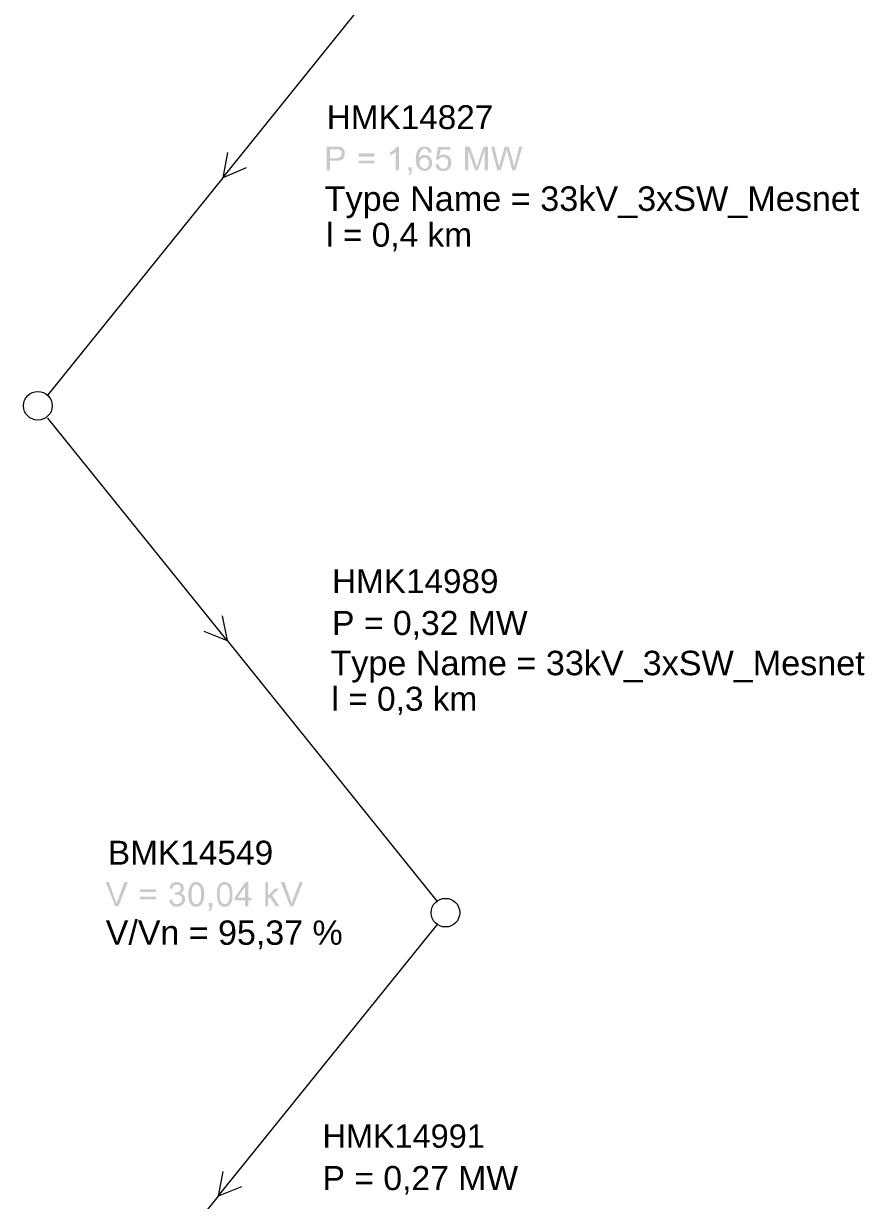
# Model space of a CAD drawing. Header units: millimetres. Extents: x 5 to 459, y 10 to 307.
# Drawn here: x 377.67 to 403.92, y 83.52 to 120.25 of the extents above; entities that cross this region are included whole.
import ezdxf

# ---------------------------------------------------------------- set-up
doc = ezdxf.new("R2010")
doc.units = ezdxf.units.MM
doc.header["$MEASUREMENT"] = 0
doc.layers.get('0').update_dxf_attribs({"linetype": 'CONTINUOUS'})
doc.styles.add('Arial$001', font='arial.ttf', dxfattribs={"height": 0.8937})

msp = doc.modelspace()

# ---------------------------------------------------------------- hatches: boundary and pattern name
h = msp.add_hatch(color=5)
h.paths.add_polyline_path([(387.133, 115.664), (387.133, 116.408), (387.414, 116.408), (387.414, 116.408), (387.42, 116.408), (387.426, 116.408), (387.432, 116.408), (387.437, 116.408), (387.443, 116.408), (387.448, 116.408), (387.454, 116.408), (387.459, 116.408), (387.464, 116.408), (387.469, 116.408), (387.473, 116.408), (387.478, 116.408), (387.483, 116.408), (387.487, 116.408), (387.492, 116.408), (387.496, 116.408), (387.5, 116.408), (387.505, 116.408), (387.509, 116.408), (387.513, 116.408), (387.517, 116.408), (387.521, 116.408), (387.526, 116.408), (387.53, 116.408), (387.53, 116.408), (387.534, 116.406), (387.538, 116.405), (387.542, 116.403), (387.546, 116.401), (387.55, 116.4), (387.554, 116.399), (387.558, 116.397), (387.562, 116.396), (387.566, 116.395), (387.57, 116.394), (387.574, 116.393), (387.577, 116.392), (387.581, 116.391), (387.584, 116.39), (387.588, 116.389), (387.591, 116.387), (387.594, 116.386), (387.597, 116.385), (387.6, 116.384), (387.603, 116.382), (387.606, 116.381), (387.608, 116.379), (387.61, 116.377), (387.613, 116.375), (387.617, 116.371), (387.62, 116.367), (387.624, 116.364), (387.628, 116.36), (387.631, 116.356), (387.634, 116.353), (387.638, 116.35), (387.641, 116.346), (387.644, 116.343), (387.646, 116.34), (387.649, 116.337), (387.652, 116.334), (387.654, 116.331), (387.657, 116.328), (387.659, 116.325), (387.662, 116.321), (387.664, 116.318), (387.666, 116.315), (387.668, 116.311), (387.67, 116.308), (387.672, 116.304), (387.675, 116.3), (387.677, 116.297), (387.679, 116.293), (387.681, 116.288), (387.682, 116.284), (387.684, 116.28), (387.686, 116.276), (387.687, 116.272), (387.688, 116.268), (387.689, 116.264), (387.69, 116.259), (387.691, 116.255), (387.692, 116.251), (387.693, 116.247), (387.693, 116.243), (387.694, 116.239), (387.694, 116.235), (387.694, 116.23), (387.695, 116.226), (387.695, 116.222), (387.695, 116.218), (387.695, 116.214), (387.695, 116.21), (387.695, 116.206), (387.695, 116.202), (387.695, 116.197), (387.695, 116.193), (387.695, 116.185), (387.695, 116.177), (387.694, 116.169), (387.694, 116.161), (387.693, 116.154), (387.692, 116.146), (387.691, 116.139), (387.69, 116.132), (387.688, 116.125), (387.687, 116.118), (387.685, 116.111), (387.683, 116.104), (387.681, 116.098), (387.678, 116.091), (387.676, 116.085), (387.673, 116.078), (387.67, 116.072), (387.667, 116.065), (387.664, 116.059), (387.661, 116.053), (387.657, 116.046), (387.654, 116.04), (387.65, 116.034), (387.646, 116.028), (387.639, 116.022), (387.633, 116.016), (387.626, 116.011), (387.619, 116.006), (387.612, 116.001), (387.605, 115.997), (387.597, 115.992), (387.589, 115.989), (387.581, 115.985), (387.573, 115.982), (387.564, 115.979), (387.555, 115.976), (387.545, 115.974), (387.535, 115.971), (387.525, 115.969), (387.514, 115.968), (387.503, 115.966), (387.492, 115.965), (387.48, 115.964), (387.468, 115.963), (387.455, 115.962), (387.442, 115.962), (387.428, 115.962), (387.414, 115.962), (387.414, 115.962), (387.232, 115.962), (387.232, 115.664), (387.133, 115.664), (387.232, 115.664)])
h.paths.add_polyline_path([(387.232, 116.044), (387.414, 116.044), (387.414, 116.044), (387.422, 116.044), (387.43, 116.045), (387.438, 116.045), (387.446, 116.046), (387.453, 116.047), (387.46, 116.047), (387.468, 116.049), (387.475, 116.05), (387.481, 116.051), (387.488, 116.053), (387.495, 116.055), (387.501, 116.057), (387.507, 116.059), (387.513, 116.061), (387.519, 116.064), (387.524, 116.066), (387.53, 116.069), (387.535, 116.072), (387.54, 116.075), (387.545, 116.079), (387.55, 116.082), (387.554, 116.086), (387.559, 116.09), (387.563, 116.094), (387.563, 116.094), (387.565, 116.096), (387.567, 116.098), (387.569, 116.101), (387.571, 116.104), (387.573, 116.106), (387.575, 116.109), (387.577, 116.113), (387.579, 116.116), (387.581, 116.12), (387.582, 116.123), (387.584, 116.127), (387.586, 116.131), (387.587, 116.135), (387.589, 116.14), (387.59, 116.144), (387.591, 116.149), (387.592, 116.154), (387.593, 116.159), (387.594, 116.164), (387.595, 116.17), (387.595, 116.175), (387.596, 116.181), (387.596, 116.187), (387.596, 116.193), (387.596, 116.197), (387.596, 116.201), (387.596, 116.205), (387.596, 116.209), (387.596, 116.212), (387.596, 116.215), (387.596, 116.219), (387.595, 116.222), (387.595, 116.225), (387.595, 116.228), (387.594, 116.232), (387.594, 116.235), (387.593, 116.238), (387.593, 116.241), (387.592, 116.244), (387.591, 116.247), (387.59, 116.25), (387.589, 116.254), (387.588, 116.257), (387.586, 116.261), (387.585, 116.264), (387.583, 116.268), (387.581, 116.272), (387.579, 116.276), (387.577, 116.278), (387.575, 116.28), (387.573, 116.282), (387.571, 116.284), (387.569, 116.286), (387.567, 116.288), (387.565, 116.29), (387.562, 116.292), (387.56, 116.294), (387.558, 116.295), (387.555, 116.297), (387.553, 116.299), (387.55, 116.3), (387.547, 116.302), (387.544, 116.303), (387.541, 116.304), (387.538, 116.305), (387.535, 116.306), (387.532, 116.307), (387.528, 116.308), (387.525, 116.308), (387.521, 116.309), (387.517, 116.309), (387.513, 116.309), (387.511, 116.311), (387.509, 116.313), (387.506, 116.315), (387.504, 116.316), (387.501, 116.317), (387.498, 116.319), (387.495, 116.32), (387.491, 116.321), (387.488, 116.322), (387.484, 116.322), (387.48, 116.323), (387.476, 116.324), (387.472, 116.324), (387.467, 116.324), (387.463, 116.325), (387.458, 116.325), (387.453, 116.325), (387.448, 116.325), (387.443, 116.325), (387.437, 116.326), (387.432, 116.326), (387.426, 116.326), (387.42, 116.326), (387.414, 116.326), (387.232, 116.326), (387.232, 116.044), (387.232, 116.326)])
h.paths.add_polyline_path([(388.622, 116.094), (388.125, 116.094), (388.125, 116.193), (388.622, 116.193), (388.622, 116.094), (388.622, 116.193)])
h.paths.add_polyline_path([(388.622, 115.879), (388.125, 115.879), (388.125, 115.962), (388.622, 115.962), (388.622, 115.879), (388.622, 115.962)])
h.paths.add_polyline_path([(389.383, 115.664), (389.284, 115.664), (389.284, 116.243), (389.284, 116.243), (389.281, 116.241), (389.279, 116.239), (389.277, 116.237), (389.274, 116.235), (389.271, 116.232), (389.268, 116.23), (389.265, 116.228), (389.262, 116.226), (389.259, 116.223), (389.255, 116.221), (389.252, 116.219), (389.248, 116.216), (389.245, 116.213), (389.241, 116.211), (389.237, 116.208), (389.233, 116.205), (389.229, 116.202), (389.225, 116.199), (389.221, 116.195), (389.217, 116.192), (389.213, 116.188), (389.209, 116.185), (389.205, 116.181), (389.201, 116.177), (389.201, 116.177), (389.197, 116.175), (389.193, 116.173), (389.188, 116.171), (389.184, 116.168), (389.18, 116.166), (389.176, 116.164), (389.172, 116.162), (389.168, 116.16), (389.164, 116.158), (389.159, 116.156), (389.155, 116.154), (389.151, 116.152), (389.147, 116.15), (389.143, 116.148), (389.139, 116.146), (389.135, 116.144), (389.13, 116.142), (389.126, 116.139), (389.122, 116.137), (389.118, 116.135), (389.114, 116.133), (389.11, 116.131), (389.106, 116.129), (389.102, 116.127), (389.102, 116.226), (389.102, 116.226), (389.108, 116.228), (389.114, 116.231), (389.12, 116.233), (389.126, 116.236), (389.132, 116.239), (389.138, 116.242), (389.145, 116.245), (389.151, 116.248), (389.156, 116.251), (389.162, 116.254), (389.168, 116.258), (389.174, 116.261), (389.18, 116.265), (389.185, 116.269), (389.191, 116.273), (389.196, 116.277), (389.201, 116.281), (389.206, 116.285), (389.211, 116.289), (389.216, 116.293), (389.221, 116.297), (389.225, 116.301), (389.23, 116.305), (389.234, 116.309), (389.234, 116.309), (389.24, 116.313), (389.246, 116.317), (389.251, 116.321), (389.256, 116.326), (389.261, 116.33), (389.265, 116.334), (389.27, 116.338), (389.274, 116.342), (389.278, 116.346), (389.281, 116.35), (389.284, 116.355), (389.288, 116.359), (389.291, 116.363), (389.294, 116.367), (389.296, 116.371), (389.299, 116.375), (389.301, 116.379), (389.304, 116.384), (389.306, 116.388), (389.308, 116.392), (389.31, 116.396), (389.312, 116.4), (389.315, 116.404), (389.317, 116.408), (389.383, 116.408), (389.383, 115.664), (389.383, 116.408)])
h.paths.add_polyline_path([(389.681, 115.664), (389.681, 115.763), (389.78, 115.763), (389.78, 115.664), (389.78, 115.664), (389.78, 115.658), (389.78, 115.652), (389.78, 115.646), (389.78, 115.64), (389.78, 115.635), (389.78, 115.63), (389.779, 115.625), (389.779, 115.62), (389.779, 115.615), (389.779, 115.61), (389.778, 115.606), (389.778, 115.602), (389.777, 115.598), (389.777, 115.594), (389.776, 115.59), (389.775, 115.587), (389.774, 115.583), (389.773, 115.58), (389.772, 115.577), (389.77, 115.574), (389.769, 115.572), (389.767, 115.569), (389.765, 115.567), (389.763, 115.565), (389.763, 115.565), (389.761, 115.561), (389.759, 115.557), (389.757, 115.553), (389.755, 115.549), (389.753, 115.546), (389.751, 115.543), (389.748, 115.54), (389.746, 115.537), (389.744, 115.534), (389.741, 115.532), (389.739, 115.529), (389.736, 115.527), (389.734, 115.525), (389.731, 115.524), (389.728, 115.522), (389.725, 115.52), (389.722, 115.519), (389.719, 115.518), (389.716, 115.517), (389.712, 115.516), (389.709, 115.516), (389.705, 115.515), (389.701, 115.515), (389.697, 115.515), (389.681, 115.548), (389.681, 115.548), (389.683, 115.548), (389.685, 115.548), (389.687, 115.549), (389.689, 115.549), (389.691, 115.55), (389.693, 115.551), (389.695, 115.552), (389.697, 115.553), (389.698, 115.554), (389.7, 115.555), (389.702, 115.557), (389.703, 115.558), (389.705, 115.56), (389.706, 115.562), (389.708, 115.563), (389.709, 115.565), (389.71, 115.567), (389.711, 115.569), (389.712, 115.571), (389.712, 115.573), (389.713, 115.575), (389.713, 115.577), (389.714, 115.579), (389.714, 115.581), (389.714, 115.581), (389.716, 115.583), (389.717, 115.586), (389.719, 115.588), (389.721, 115.591), (389.722, 115.593), (389.723, 115.596), (389.724, 115.599), (389.725, 115.603), (389.726, 115.606), (389.727, 115.609), (389.728, 115.613), (389.728, 115.616), (389.729, 115.62), (389.729, 115.624), (389.729, 115.627), (389.73, 115.631), (389.73, 115.635), (389.73, 115.639), (389.73, 115.643), (389.73, 115.647), (389.73, 115.651), (389.73, 115.656), (389.73, 115.66), (389.73, 115.664), (389.681, 115.664), (389.73, 115.664)])
edge = h.paths.add_edge_path()
edge.add_line((390.409, 116.226), (390.309, 116.21))
edge.add_spline(control_points=[(390.309, 116.21), (390.309, 116.259), (390.293, 116.276), (390.276, 116.293), (390.276, 116.293), (390.26, 116.326), (390.227, 116.342), (390.177, 116.342), (390.177, 116.342), (390.16, 116.342), (390.127, 116.326), (390.111, 116.309), (390.111, 116.309), (390.078, 116.293), (390.061, 116.259), (390.045, 116.226), (390.045, 116.226), (390.028, 116.177), (390.011, 116.127), (390.011, 116.044), (390.011, 116.044), (390.028, 116.077), (390.061, 116.111), (390.094, 116.127), (390.094, 116.127), (390.127, 116.144), (390.16, 116.144), (390.193, 116.144), (390.193, 116.144), (390.26, 116.144), (390.309, 116.127), (390.359, 116.077), (390.359, 116.077), (390.392, 116.028), (390.425, 115.978), (390.425, 115.895), (390.425, 115.895), (390.425, 115.846), (390.409, 115.813), (390.392, 115.763), (390.392, 115.763), (390.359, 115.73), (390.342, 115.697), (390.309, 115.68), (390.309, 115.68), (390.26, 115.647), (390.227, 115.647), (390.177, 115.647), (390.177, 115.647), (390.111, 115.647), (390.045, 115.68), (389.995, 115.73), (389.995, 115.73), (389.945, 115.78), (389.912, 115.879), (389.912, 116.011), (389.912, 116.011), (389.912, 116.16), (389.945, 116.259), (389.995, 116.326), (389.995, 116.326), (390.045, 116.392), (390.111, 116.408), (390.193, 116.408), (390.193, 116.408), (390.243, 116.408), (390.293, 116.392), (390.342, 116.359), (390.342, 116.359), (390.375, 116.326), (390.392, 116.276), (390.409, 116.226)], knot_values=[0, 0, 0, 0, 0.013889, 0.013889, 0.013889, 0.013889, 0.027778, 0.027778, 0.027778, 0.027778, 0.041667, 0.041667, 0.041667, 0.041667, 0.055556, 0.055556, 0.055556, 0.055556, 0.069444, 0.069444, 0.069444, 0.069444, 0.083333, 0.083333, 0.083333, 0.083333, 0.097222, 0.097222, 0.097222, 0.097222, 0.111111, 0.111111, 0.111111, 0.111111, 0.125, 0.125, 0.125, 0.125, 0.138889, 0.138889, 0.138889, 0.138889, 0.152778, 0.152778, 0.152778, 0.152778, 0.166667, 0.166667, 0.166667, 0.166667, 0.180556, 0.180556, 0.180556, 0.180556, 0.194444, 0.194444, 0.194444, 0.194444, 0.208333, 0.208333, 0.208333, 0.208333, 0.222222, 0.222222, 0.222222, 0.222222, 0.236111, 0.236111, 0.236111, 0.236111, 1, 1, 1, 1], degree=3, periodic=0)
edge = h.paths.add_edge_path()
edge.add_spline(control_points=[(390.028, 115.895), (390.028, 115.862), (390.028, 115.846), (390.045, 115.813), (390.045, 115.813), (390.061, 115.78), (390.078, 115.763), (390.111, 115.747), (390.111, 115.747), (390.127, 115.73), (390.16, 115.713), (390.177, 115.713), (390.177, 115.713), (390.227, 115.713), (390.26, 115.73), (390.276, 115.763), (390.276, 115.763), (390.309, 115.796), (390.326, 115.846), (390.326, 115.895), (390.326, 115.895), (390.326, 115.945), (390.309, 115.995), (390.276, 116.011), (390.276, 116.011), (390.26, 116.044), (390.227, 116.061), (390.177, 116.061), (390.177, 116.061), (390.127, 116.061), (390.094, 116.044), (390.078, 116.011), (390.078, 116.011), (390.045, 115.995), (390.028, 115.945), (390.028, 115.895)], knot_values=[0, 0, 0, 0, 0.027778, 0.027778, 0.027778, 0.027778, 0.055556, 0.055556, 0.055556, 0.055556, 0.083333, 0.083333, 0.083333, 0.083333, 0.111111, 0.111111, 0.111111, 0.111111, 0.138889, 0.138889, 0.138889, 0.138889, 0.166667, 0.166667, 0.166667, 0.166667, 0.194444, 0.194444, 0.194444, 0.194444, 0.222222, 0.222222, 0.222222, 0.222222, 1, 1, 1, 1], degree=3, periodic=0)
edge = h.paths.add_edge_path()
edge.add_line((390.524, 115.846), (390.624, 115.862))
edge.add_spline(control_points=[(390.624, 115.862), (390.624, 115.813), (390.64, 115.78), (390.673, 115.763), (390.673, 115.763), (390.69, 115.73), (390.723, 115.713), (390.773, 115.713), (390.773, 115.713), (390.806, 115.713), (390.855, 115.73), (390.872, 115.763), (390.872, 115.763), (390.905, 115.796), (390.921, 115.846), (390.921, 115.895), (390.921, 115.895), (390.921, 115.962), (390.905, 115.995), (390.888, 116.028), (390.888, 116.028), (390.855, 116.061), (390.806, 116.077), (390.756, 116.077), (390.756, 116.077), (390.739, 116.077), (390.706, 116.061), (390.69, 116.061), (390.69, 116.061), (390.657, 116.044), (390.64, 116.028), (390.624, 115.995)], knot_values=[0, 0, 0, 0, 0.03125, 0.03125, 0.03125, 0.03125, 0.0625, 0.0625, 0.0625, 0.0625, 0.09375, 0.09375, 0.09375, 0.09375, 0.125, 0.125, 0.125, 0.125, 0.15625, 0.15625, 0.15625, 0.15625, 0.1875, 0.1875, 0.1875, 0.1875, 0.21875, 0.21875, 0.21875, 0.21875, 1, 1, 1, 1], degree=3, periodic=0)
edge.add_line((390.624, 115.995), (390.541, 116.011))
edge.add_line((390.541, 116.011), (390.607, 116.392))
edge.add_line((390.607, 116.392), (390.988, 116.392))
edge.add_line((390.988, 116.392), (390.988, 116.309))
edge.add_line((390.988, 116.309), (390.69, 116.309))
edge.add_line((390.69, 116.309), (390.64, 116.111))
edge.add_spline(control_points=[(390.64, 116.111), (390.69, 116.144), (390.739, 116.16), (390.789, 116.16), (390.789, 116.16), (390.855, 116.16), (390.905, 116.127), (390.955, 116.094), (390.955, 116.094), (391.004, 116.044), (391.021, 115.978), (391.021, 115.912), (391.021, 115.912), (391.021, 115.846), (391.004, 115.78), (390.971, 115.73), (390.971, 115.73), (390.921, 115.68), (390.855, 115.647), (390.773, 115.647), (390.773, 115.647), (390.69, 115.647), (390.64, 115.664), (390.591, 115.697), (390.591, 115.697), (390.557, 115.747), (390.524, 115.796), (390.524, 115.846)], knot_values=[0, 0, 0, 0, 0.035714, 0.035714, 0.035714, 0.035714, 0.071429, 0.071429, 0.071429, 0.071429, 0.107143, 0.107143, 0.107143, 0.107143, 0.142857, 0.142857, 0.142857, 0.142857, 0.178571, 0.178571, 0.178571, 0.178571, 0.214286, 0.214286, 0.214286, 0.214286, 1, 1, 1, 1], degree=3, periodic=0)
h.paths.add_polyline_path([(391.451, 115.664), (391.451, 116.408), (391.6, 116.408), (391.782, 115.879), (391.782, 115.879), (391.784, 115.873), (391.786, 115.867), (391.787, 115.861), (391.789, 115.855), (391.79, 115.85), (391.792, 115.845), (391.793, 115.839), (391.794, 115.834), (391.795, 115.829), (391.796, 115.824), (391.797, 115.819), (391.798, 115.815), (391.799, 115.81), (391.8, 115.806), (391.801, 115.801), (391.803, 115.797), (391.804, 115.792), (391.805, 115.788), (391.806, 115.784), (391.808, 115.78), (391.809, 115.776), (391.811, 115.771), (391.813, 115.767), (391.815, 115.763), (391.815, 115.763), (391.815, 115.767), (391.815, 115.771), (391.816, 115.776), (391.816, 115.78), (391.817, 115.784), (391.818, 115.788), (391.819, 115.792), (391.82, 115.797), (391.821, 115.801), (391.822, 115.806), (391.824, 115.81), (391.825, 115.815), (391.827, 115.819), (391.828, 115.824), (391.83, 115.829), (391.832, 115.834), (391.834, 115.839), (391.836, 115.845), (391.838, 115.85), (391.84, 115.855), (391.842, 115.861), (391.844, 115.867), (391.846, 115.873), (391.848, 115.879), (392.03, 116.408), (392.162, 116.408), (392.162, 115.664), (392.063, 115.664), (392.063, 116.293), (391.848, 115.664), (391.765, 115.664), (391.55, 116.293), (391.55, 115.664), (391.451, 115.664), (391.55, 115.664)])
h.paths.add_polyline_path([(392.46, 115.664), (392.262, 116.408), (392.361, 116.408), (392.477, 115.912), (392.477, 115.912), (392.479, 115.906), (392.481, 115.9), (392.483, 115.893), (392.485, 115.887), (392.487, 115.881), (392.489, 115.875), (392.491, 115.869), (392.493, 115.862), (392.494, 115.856), (392.496, 115.85), (392.498, 115.844), (392.499, 115.838), (392.501, 115.831), (392.502, 115.825), (392.504, 115.819), (392.505, 115.813), (392.506, 115.807), (392.507, 115.8), (392.508, 115.794), (392.508, 115.788), (392.509, 115.782), (392.509, 115.775), (392.51, 115.769), (392.51, 115.763), (392.51, 115.763), (392.512, 115.773), (392.514, 115.783), (392.516, 115.793), (392.518, 115.802), (392.52, 115.81), (392.522, 115.819), (392.524, 115.827), (392.526, 115.834), (392.527, 115.841), (392.529, 115.848), (392.531, 115.854), (392.532, 115.86), (392.534, 115.866), (392.535, 115.871), (392.537, 115.875), (392.538, 115.88), (392.539, 115.883), (392.54, 115.886), (392.541, 115.889), (392.542, 115.891), (392.542, 115.893), (392.542, 115.894), (392.543, 115.895), (392.543, 115.895), (392.692, 116.408), (392.808, 116.408), (392.923, 116.028), (392.923, 116.028), (392.925, 116.015), (392.928, 116.003), (392.93, 115.991), (392.933, 115.979), (392.935, 115.968), (392.938, 115.956), (392.941, 115.945), (392.944, 115.933), (392.946, 115.922), (392.949, 115.911), (392.952, 115.9), (392.954, 115.889), (392.957, 115.878), (392.959, 115.868), (392.962, 115.857), (392.964, 115.846), (392.966, 115.836), (392.968, 115.825), (392.969, 115.815), (392.97, 115.805), (392.972, 115.794), (392.972, 115.784), (392.973, 115.773), (392.973, 115.763), (392.973, 115.763), (392.975, 115.769), (392.977, 115.775), (392.979, 115.782), (392.981, 115.788), (392.983, 115.794), (392.985, 115.801), (392.987, 115.807), (392.99, 115.813), (392.992, 115.82), (392.994, 115.826), (392.996, 115.833), (392.998, 115.84), (393, 115.846), (393.002, 115.853), (393.004, 115.86), (393.006, 115.867), (393.008, 115.874), (393.01, 115.882), (393.012, 115.889), (393.014, 115.897), (393.016, 115.904), (393.018, 115.912), (393.021, 115.92), (393.023, 115.929), (393.138, 116.408), (393.238, 116.408), (393.023, 115.664), (392.923, 115.664), (392.774, 116.226), (392.774, 116.226), (392.772, 116.232), (392.771, 116.238), (392.769, 116.244), (392.767, 116.25), (392.766, 116.255), (392.765, 116.26), (392.763, 116.266), (392.762, 116.27), (392.761, 116.275), (392.76, 116.28), (392.759, 116.284), (392.758, 116.288), (392.757, 116.292), (392.756, 116.296), (392.755, 116.3), (392.754, 116.304), (392.752, 116.307), (392.751, 116.31), (392.75, 116.313), (392.748, 116.316), (392.747, 116.319), (392.745, 116.321), (392.743, 116.323), (392.741, 116.326), (392.741, 116.326), (392.741, 116.32), (392.741, 116.314), (392.741, 116.308), (392.741, 116.303), (392.741, 116.298), (392.741, 116.294), (392.741, 116.289), (392.741, 116.285), (392.74, 116.281), (392.74, 116.277), (392.74, 116.273), (392.739, 116.27), (392.739, 116.266), (392.738, 116.263), (392.737, 116.259), (392.736, 116.256), (392.735, 116.252), (392.734, 116.249), (392.733, 116.245), (392.732, 116.242), (392.73, 116.238), (392.729, 116.234), (392.727, 116.23), (392.725, 116.226), (392.559, 115.664), (392.46, 115.664), (392.559, 115.664)])
h = msp.add_hatch(color=5)
h.paths.add_polyline_path([(380.531, 92.7), (380.234, 93.461), (380.333, 93.461), (380.531, 92.898), (380.531, 92.898), (380.533, 92.894), (380.536, 92.89), (380.538, 92.885), (380.54, 92.881), (380.542, 92.876), (380.544, 92.871), (380.546, 92.866), (380.548, 92.861), (380.55, 92.856), (380.552, 92.851), (380.554, 92.846), (380.556, 92.84), (380.558, 92.835), (380.56, 92.83), (380.562, 92.825), (380.564, 92.82), (380.567, 92.815), (380.569, 92.81), (380.571, 92.805), (380.573, 92.8), (380.575, 92.796), (380.577, 92.791), (380.579, 92.787), (380.581, 92.783), (380.581, 92.783), (380.581, 92.789), (380.581, 92.795), (380.582, 92.8), (380.582, 92.806), (380.583, 92.812), (380.584, 92.817), (380.585, 92.822), (380.586, 92.827), (380.587, 92.832), (380.588, 92.837), (380.59, 92.842), (380.591, 92.847), (380.593, 92.851), (380.595, 92.856), (380.596, 92.86), (380.598, 92.865), (380.6, 92.869), (380.602, 92.873), (380.604, 92.878), (380.606, 92.882), (380.608, 92.886), (380.61, 92.89), (380.612, 92.894), (380.614, 92.898), (380.813, 93.461), (380.928, 93.461), (380.631, 92.7), (380.531, 92.7), (380.631, 92.7)])
h.paths.add_polyline_path([(381.805, 93.147), (381.309, 93.147), (381.309, 93.229), (381.805, 93.229), (381.805, 93.147), (381.805, 93.229)])
h.paths.add_polyline_path([(381.805, 92.915), (381.309, 92.915), (381.309, 92.998), (381.805, 92.998), (381.805, 92.915), (381.805, 92.998)])
edge = h.paths.add_edge_path()
edge.add_line((382.219, 92.898), (382.302, 92.915))
edge.add_spline(control_points=[(382.302, 92.915), (382.318, 92.865), (382.335, 92.816), (382.368, 92.799), (382.368, 92.799), (382.384, 92.783), (382.417, 92.766), (382.451, 92.766), (382.451, 92.766), (382.5, 92.766), (382.533, 92.783), (382.566, 92.816), (382.566, 92.816), (382.599, 92.832), (382.616, 92.882), (382.616, 92.915), (382.616, 92.915), (382.616, 92.965), (382.599, 92.998), (382.566, 93.031), (382.566, 93.031), (382.533, 93.047), (382.5, 93.064), (382.467, 93.064), (382.467, 93.064), (382.451, 93.064), (382.417, 93.064), (382.401, 93.064)], knot_values=[0, 0, 0, 0, 0.035714, 0.035714, 0.035714, 0.035714, 0.071429, 0.071429, 0.071429, 0.071429, 0.107143, 0.107143, 0.107143, 0.107143, 0.142857, 0.142857, 0.142857, 0.142857, 0.178571, 0.178571, 0.178571, 0.178571, 0.214286, 0.214286, 0.214286, 0.214286, 1, 1, 1, 1], degree=3, periodic=0)
edge.add_line((382.401, 93.064), (382.401, 93.13))
edge.add_spline(control_points=[(382.401, 93.13), (382.417, 93.13), (382.417, 93.13), (382.417, 93.13), (382.417, 93.13), (382.467, 93.13), (382.5, 93.147), (382.533, 93.163), (382.533, 93.163), (382.566, 93.196), (382.583, 93.213), (382.583, 93.262), (382.583, 93.262), (382.583, 93.295), (382.566, 93.329), (382.533, 93.345), (382.533, 93.345), (382.517, 93.362), (382.484, 93.378), (382.451, 93.378), (382.451, 93.378), (382.417, 93.378), (382.384, 93.362), (382.368, 93.345), (382.368, 93.345), (382.335, 93.329), (382.318, 93.295), (382.318, 93.246)], knot_values=[0, 0, 0, 0, 0.035714, 0.035714, 0.035714, 0.035714, 0.071429, 0.071429, 0.071429, 0.071429, 0.107143, 0.107143, 0.107143, 0.107143, 0.142857, 0.142857, 0.142857, 0.142857, 0.178571, 0.178571, 0.178571, 0.178571, 0.214286, 0.214286, 0.214286, 0.214286, 1, 1, 1, 1], degree=3, periodic=0)
edge.add_line((382.318, 93.246), (382.219, 93.262))
edge.add_spline(control_points=[(382.219, 93.262), (382.235, 93.329), (382.269, 93.378), (382.302, 93.411), (382.302, 93.411), (382.335, 93.444), (382.384, 93.461), (382.451, 93.461), (382.451, 93.461), (382.484, 93.461), (382.533, 93.444), (382.566, 93.428), (382.566, 93.428), (382.599, 93.411), (382.633, 93.395), (382.649, 93.362), (382.649, 93.362), (382.666, 93.329), (382.666, 93.295), (382.666, 93.262), (382.666, 93.262), (382.666, 93.229), (382.666, 93.196), (382.649, 93.18), (382.649, 93.18), (382.633, 93.147), (382.599, 93.13), (382.566, 93.113), (382.566, 93.113), (382.616, 93.097), (382.649, 93.08), (382.666, 93.047), (382.666, 93.047), (382.699, 93.014), (382.715, 92.965), (382.715, 92.915), (382.715, 92.915), (382.715, 92.865), (382.682, 92.799), (382.633, 92.749), (382.633, 92.749), (382.583, 92.716), (382.533, 92.683), (382.451, 92.683), (382.451, 92.683), (382.384, 92.683), (382.335, 92.7), (382.285, 92.749), (382.285, 92.749), (382.252, 92.783), (382.219, 92.832), (382.219, 92.898)], knot_values=[0, 0, 0, 0, 0.019231, 0.019231, 0.019231, 0.019231, 0.038462, 0.038462, 0.038462, 0.038462, 0.057692, 0.057692, 0.057692, 0.057692, 0.076923, 0.076923, 0.076923, 0.076923, 0.096154, 0.096154, 0.096154, 0.096154, 0.115385, 0.115385, 0.115385, 0.115385, 0.134615, 0.134615, 0.134615, 0.134615, 0.153846, 0.153846, 0.153846, 0.153846, 0.173077, 0.173077, 0.173077, 0.173077, 0.192308, 0.192308, 0.192308, 0.192308, 0.211538, 0.211538, 0.211538, 0.211538, 0.230769, 0.230769, 0.230769, 0.230769, 1, 1, 1, 1], degree=3, periodic=0)
edge = h.paths.add_edge_path()
edge.add_spline(control_points=[(382.815, 93.064), (382.815, 93.163), (382.815, 93.229), (382.848, 93.279), (382.848, 93.279), (382.864, 93.345), (382.881, 93.378), (382.93, 93.411), (382.93, 93.411), (382.963, 93.444), (382.997, 93.461), (383.063, 93.461), (383.063, 93.461), (383.096, 93.461), (383.129, 93.444), (383.162, 93.428), (383.162, 93.428), (383.195, 93.411), (383.228, 93.395), (383.245, 93.362), (383.245, 93.362), (383.261, 93.329), (383.278, 93.295), (383.294, 93.246), (383.294, 93.246), (383.294, 93.213), (383.311, 93.147), (383.311, 93.064), (383.311, 93.064), (383.311, 92.981), (383.294, 92.915), (383.278, 92.865), (383.278, 92.865), (383.261, 92.799), (383.228, 92.766), (383.195, 92.733), (383.195, 92.733), (383.162, 92.7), (383.112, 92.683), (383.063, 92.683), (383.063, 92.683), (382.98, 92.683), (382.93, 92.716), (382.881, 92.766), (382.881, 92.766), (382.831, 92.832), (382.815, 92.931), (382.815, 93.064)], knot_values=[0, 0, 0, 0, 0.020833, 0.020833, 0.020833, 0.020833, 0.041667, 0.041667, 0.041667, 0.041667, 0.0625, 0.0625, 0.0625, 0.0625, 0.083333, 0.083333, 0.083333, 0.083333, 0.104167, 0.104167, 0.104167, 0.104167, 0.125, 0.125, 0.125, 0.125, 0.145833, 0.145833, 0.145833, 0.145833, 0.166667, 0.166667, 0.166667, 0.166667, 0.1875, 0.1875, 0.1875, 0.1875, 0.208333, 0.208333, 0.208333, 0.208333, 0.229167, 0.229167, 0.229167, 0.229167, 1, 1, 1, 1], degree=3, periodic=0)
edge = h.paths.add_edge_path()
edge.add_spline(control_points=[(382.914, 93.064), (382.914, 92.948), (382.93, 92.865), (382.947, 92.832), (382.947, 92.832), (382.98, 92.783), (383.013, 92.766), (383.063, 92.766), (383.063, 92.766), (383.096, 92.766), (383.129, 92.783), (383.162, 92.832), (383.162, 92.832), (383.195, 92.865), (383.212, 92.948), (383.212, 93.064), (383.212, 93.064), (383.212, 93.196), (383.195, 93.279), (383.162, 93.312), (383.162, 93.312), (383.129, 93.362), (383.096, 93.378), (383.063, 93.378), (383.063, 93.378), (383.013, 93.378), (382.98, 93.362), (382.963, 93.329), (382.963, 93.329), (382.93, 93.279), (382.914, 93.196), (382.914, 93.064)], knot_values=[0, 0, 0, 0, 0.03125, 0.03125, 0.03125, 0.03125, 0.0625, 0.0625, 0.0625, 0.0625, 0.09375, 0.09375, 0.09375, 0.09375, 0.125, 0.125, 0.125, 0.125, 0.15625, 0.15625, 0.15625, 0.15625, 0.1875, 0.1875, 0.1875, 0.1875, 0.21875, 0.21875, 0.21875, 0.21875, 1, 1, 1, 1], degree=3, periodic=0)
h.paths.add_polyline_path([(383.443, 92.7), (383.443, 92.799), (383.559, 92.799), (383.559, 92.7), (383.559, 92.7), (383.559, 92.696), (383.559, 92.692), (383.558, 92.687), (383.558, 92.683), (383.557, 92.679), (383.556, 92.675), (383.555, 92.671), (383.554, 92.667), (383.553, 92.663), (383.552, 92.658), (383.55, 92.654), (383.549, 92.65), (383.547, 92.646), (383.545, 92.642), (383.544, 92.638), (383.542, 92.634), (383.54, 92.629), (383.538, 92.625), (383.536, 92.621), (383.534, 92.617), (383.532, 92.613), (383.53, 92.609), (383.528, 92.605), (383.526, 92.601), (383.526, 92.601), (383.526, 92.598), (383.525, 92.596), (383.524, 92.594), (383.523, 92.592), (383.522, 92.59), (383.52, 92.588), (383.518, 92.586), (383.516, 92.584), (383.514, 92.582), (383.511, 92.58), (383.508, 92.578), (383.505, 92.576), (383.502, 92.574), (383.499, 92.572), (383.495, 92.57), (383.492, 92.567), (383.488, 92.565), (383.484, 92.563), (383.48, 92.561), (383.476, 92.559), (383.472, 92.557), (383.468, 92.555), (383.464, 92.553), (383.46, 92.551), (383.443, 92.584), (383.443, 92.584), (383.445, 92.586), (383.447, 92.588), (383.449, 92.59), (383.452, 92.592), (383.454, 92.594), (383.456, 92.596), (383.458, 92.598), (383.46, 92.601), (383.462, 92.603), (383.464, 92.605), (383.466, 92.607), (383.468, 92.609), (383.47, 92.611), (383.472, 92.613), (383.474, 92.615), (383.476, 92.617), (383.478, 92.619), (383.48, 92.621), (383.483, 92.623), (383.485, 92.625), (383.487, 92.627), (383.489, 92.629), (383.491, 92.632), (383.493, 92.634), (383.493, 92.634), (383.493, 92.636), (383.493, 92.638), (383.493, 92.64), (383.493, 92.642), (383.493, 92.644), (383.493, 92.646), (383.493, 92.649), (383.493, 92.651), (383.493, 92.653), (383.493, 92.656), (383.493, 92.658), (383.493, 92.661), (383.493, 92.663), (383.493, 92.666), (383.493, 92.669), (383.493, 92.672), (383.493, 92.675), (383.493, 92.678), (383.493, 92.681), (383.493, 92.685), (383.493, 92.688), (383.493, 92.692), (383.493, 92.696), (383.493, 92.7), (383.443, 92.7), (383.493, 92.7)])
edge = h.paths.add_edge_path()
edge.add_spline(control_points=[(383.708, 93.064), (383.708, 93.163), (383.708, 93.229), (383.725, 93.279), (383.725, 93.279), (383.741, 93.345), (383.774, 93.378), (383.807, 93.411), (383.807, 93.411), (383.84, 93.444), (383.89, 93.461), (383.956, 93.461), (383.956, 93.461), (383.989, 93.461), (384.022, 93.444), (384.055, 93.428), (384.055, 93.428), (384.088, 93.411), (384.105, 93.395), (384.138, 93.362), (384.138, 93.362), (384.155, 93.329), (384.171, 93.295), (384.171, 93.246), (384.171, 93.246), (384.188, 93.213), (384.188, 93.147), (384.188, 93.064), (384.188, 93.064), (384.188, 92.981), (384.188, 92.915), (384.171, 92.865), (384.171, 92.865), (384.155, 92.799), (384.122, 92.766), (384.088, 92.733), (384.088, 92.733), (384.055, 92.7), (384.006, 92.683), (383.956, 92.683), (383.956, 92.683), (383.873, 92.683), (383.824, 92.716), (383.774, 92.766), (383.774, 92.766), (383.725, 92.832), (383.708, 92.931), (383.708, 93.064)], knot_values=[0, 0, 0, 0, 0.020833, 0.020833, 0.020833, 0.020833, 0.041667, 0.041667, 0.041667, 0.041667, 0.0625, 0.0625, 0.0625, 0.0625, 0.083333, 0.083333, 0.083333, 0.083333, 0.104167, 0.104167, 0.104167, 0.104167, 0.125, 0.125, 0.125, 0.125, 0.145833, 0.145833, 0.145833, 0.145833, 0.166667, 0.166667, 0.166667, 0.166667, 0.1875, 0.1875, 0.1875, 0.1875, 0.208333, 0.208333, 0.208333, 0.208333, 0.229167, 0.229167, 0.229167, 0.229167, 1, 1, 1, 1], degree=3, periodic=0)
edge = h.paths.add_edge_path()
edge.add_spline(control_points=[(383.791, 93.064), (383.791, 92.948), (383.807, 92.865), (383.84, 92.832), (383.84, 92.832), (383.873, 92.783), (383.906, 92.766), (383.956, 92.766), (383.956, 92.766), (383.989, 92.766), (384.022, 92.783), (384.055, 92.832), (384.055, 92.832), (384.088, 92.865), (384.105, 92.948), (384.105, 93.064), (384.105, 93.064), (384.105, 93.196), (384.088, 93.279), (384.055, 93.312), (384.055, 93.312), (384.022, 93.362), (383.989, 93.378), (383.94, 93.378), (383.94, 93.378), (383.906, 93.378), (383.873, 93.362), (383.84, 93.329), (383.84, 93.329), (383.807, 93.279), (383.791, 93.196), (383.791, 93.064)], knot_values=[0, 0, 0, 0, 0.03125, 0.03125, 0.03125, 0.03125, 0.0625, 0.0625, 0.0625, 0.0625, 0.09375, 0.09375, 0.09375, 0.09375, 0.125, 0.125, 0.125, 0.125, 0.15625, 0.15625, 0.15625, 0.15625, 0.1875, 0.1875, 0.1875, 0.1875, 0.21875, 0.21875, 0.21875, 0.21875, 1, 1, 1, 1], degree=3, periodic=0)
h.paths.add_polyline_path([(384.585, 92.7), (384.585, 92.882), (384.254, 92.882), (384.254, 92.965), (384.601, 93.461), (384.684, 93.461), (384.684, 92.965), (384.783, 92.965), (384.783, 92.882), (384.684, 92.882), (384.684, 92.7), (384.585, 92.7), (384.684, 92.7)])
h.paths.add_polyline_path([(384.585, 92.965), (384.585, 93.312), (384.353, 92.965), (384.585, 92.965), (384.353, 92.965)])
h.paths.add_polyline_path([(385.214, 92.7), (385.214, 93.461), (385.296, 93.461), (385.296, 93.031), (385.511, 93.246), (385.644, 93.246), (385.429, 93.047), (385.66, 92.7), (385.544, 92.7), (385.362, 92.981), (385.296, 92.915), (385.296, 92.7), (385.214, 92.7), (385.296, 92.7)])
h.paths.add_polyline_path([(385.991, 92.7), (385.693, 93.461), (385.809, 93.461), (386.008, 92.898), (386.008, 92.898), (386.01, 92.894), (386.011, 92.89), (386.013, 92.885), (386.015, 92.881), (386.016, 92.876), (386.017, 92.871), (386.019, 92.866), (386.02, 92.861), (386.021, 92.856), (386.022, 92.851), (386.023, 92.846), (386.024, 92.84), (386.025, 92.835), (386.026, 92.83), (386.027, 92.825), (386.029, 92.82), (386.03, 92.815), (386.031, 92.81), (386.032, 92.805), (386.034, 92.8), (386.035, 92.796), (386.037, 92.791), (386.039, 92.787), (386.041, 92.783), (386.041, 92.783), (386.043, 92.789), (386.045, 92.795), (386.046, 92.8), (386.048, 92.806), (386.049, 92.812), (386.051, 92.817), (386.052, 92.822), (386.053, 92.827), (386.054, 92.832), (386.055, 92.837), (386.056, 92.842), (386.057, 92.847), (386.058, 92.851), (386.059, 92.856), (386.06, 92.86), (386.062, 92.865), (386.063, 92.869), (386.064, 92.873), (386.065, 92.878), (386.067, 92.882), (386.068, 92.886), (386.07, 92.89), (386.072, 92.894), (386.074, 92.898), (386.289, 93.461), (386.388, 93.461), (386.09, 92.7), (385.991, 92.7), (386.09, 92.7)])

# ---------------------------------------------------------------- linework, layer by layer
at = {"color": 5, "linetype": 'Continuous', "lineweight": 9}
for points in [[(383.89, 115.432), (390.574, 123.738), (390.574, 123.738)], [(383.89, 115.432), (378.43, 108.665), (378.43, 108.665)], [(384.022, 100.989), (378.43, 107.937), (378.43, 107.937)], [(384.022, 100.989), (390.574, 92.849), (390.574, 92.849)], [(383.741, 83.65), (390.574, 92.121), (390.574, 92.121)], [(383.741, 83.65), (378.43, 77.049), (378.43, 77.049)]]:
    msp.add_lwpolyline(points, dxfattribs=at)
at = {"color": 5, "linetype": 'Continuous', "lineweight": 5}
for points in [[(384.039, 116.226), (383.89, 115.432), (383.89, 115.432)], [(384.039, 116.226), (383.89, 115.432), (383.89, 115.432)], [(384.618, 115.747), (383.89, 115.432), (383.89, 115.432)], [(384.618, 115.747), (383.89, 115.432), (383.89, 115.432)], [(383.873, 101.766), (384.022, 100.989), (384.022, 100.989)], [(383.873, 101.766), (384.022, 100.989), (384.022, 100.989)], [(383.294, 101.286), (384.022, 100.989), (384.022, 100.989)], [(383.294, 101.286), (384.022, 100.989), (384.022, 100.989)], [(383.89, 84.427), (383.741, 83.65), (383.741, 83.65)], [(383.89, 84.427), (383.741, 83.65), (383.741, 83.65)], [(384.469, 83.948), (383.741, 83.65), (383.741, 83.65)], [(384.469, 83.948), (383.741, 83.65), (383.741, 83.65)]]:
    msp.add_lwpolyline(points, dxfattribs=at)
at = {"color": 5, "linetype": 'Continuous', "lineweight": 20}
for points in [[(378.563, 108.318), (378.563, 108.566), (378.364, 108.765), (378.116, 108.765), (378.116, 108.765), (377.868, 108.765), (377.669, 108.566), (377.669, 108.318), (377.669, 108.318), (377.669, 108.07), (377.868, 107.871), (378.116, 107.871), (378.116, 107.871), (378.364, 107.871), (378.563, 108.07), (378.563, 108.318)], [(391.285, 92.501), (391.285, 92.749), (391.087, 92.948), (390.839, 92.948), (390.839, 92.948), (390.591, 92.948), (390.392, 92.749), (390.392, 92.501), (390.392, 92.501), (390.392, 92.253), (390.591, 92.055), (390.839, 92.055), (390.839, 92.055), (391.087, 92.055), (391.285, 92.253), (391.285, 92.501)]]:
    msp.add_open_spline(points, degree=3, knots=[0, 0, 0, 0, 0.0625, 0.0625, 0.0625, 0.062501, 0.125, 0.125, 0.125, 0.125001, 0.1875, 0.1875, 0.1875, 0.187501, 1, 1, 1, 1], dxfattribs=at)

# ---------------------------------------------------------------- texts
at = {"color": 5, "style": 'Arial$001'}
for s, height, p in [('HMK14827', 0.7438, (387.133, 116.952)), ('Type Name = 33kV_3xSW_Mesnet', 0.76371, (387.067, 114.4)), ('l = 0,4 km', 0.747, (387.116, 113.282)), ('HMK14989', 0.7434, (387.298, 102.473)), ('P = 0,32 MW', 0.75268, (387.298, 101.165)), ('Type Name = 33kV_3xSW_Mesnet', 0.763, (387.249, 99.91)), ('l = 0,3 km', 0.7465, (387.282, 98.803)), ('BMK14549', 0.7468, (380.3, 94)), ('V/Vn = 95,37 %', 0.75892, (380.234, 91.499)), ('HMK14991', 0.7249, (387, 85.167)), ('P = 0,27 MW', 0.75268, (387, 83.843))]:
    msp.add_text(s, height=height, dxfattribs=at).set_placement(p)

doc.saveas('drawing.dxf')
